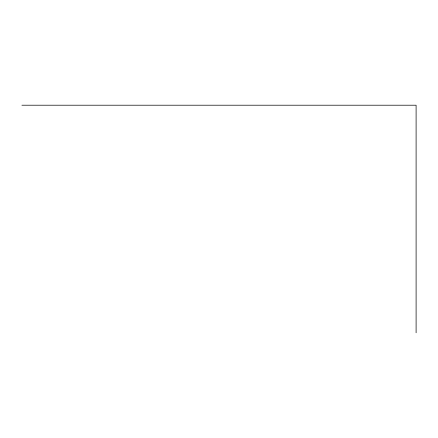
<?xml version="1.0" encoding="UTF-8"?>
<svg xmlns="http://www.w3.org/2000/svg" width="438" height="438" viewBox="0 0 438 438"><rect width="100%" height="100%" fill="white"/><g stroke="black" fill="none" stroke-linecap="round" stroke-linejoin="round"><path stroke-width="0.66" d="M21.9 105.208L416.1 105.208L416.1 332.792"/></g></svg>
